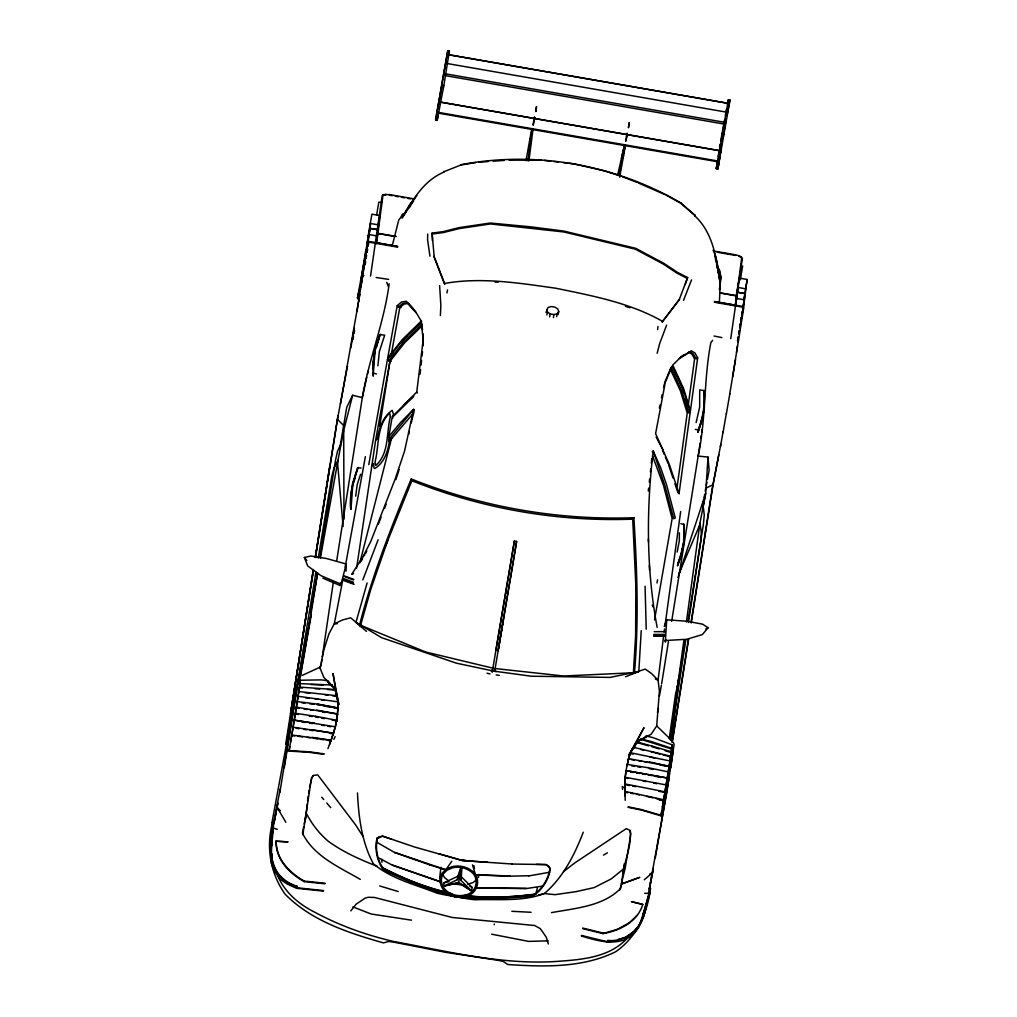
<?xml version="1.0" encoding="UTF-8"?>
<svg xmlns="http://www.w3.org/2000/svg" width="1017" height="1017" viewBox="0 0 1017 1017"><rect width="100%" height="100%" fill="white"/><g stroke="black" fill="none" stroke-linecap="round" stroke-linejoin="round"><path stroke-width="1.5" d="M679.369 532.87L679.343 540.688L677.144 552.091M680.843 523.666L684.072 524.581L684.034 541.489L681.835 552.879L677.347 565.859M704.069 390.515C705.467 404.855 702.391 419.055 697.662 432.352L702.15 419.373L704.349 407.982L704.069 390.515L699.709 389.969L699.658 407.181L696.111 422.589M683.742 525.103L683.755 524.022L683.704 541.235L681.492 552.638L677.894 563.316M635.854 585.131L635.625 635.333L633.4 672.618M427.687 234.024L427.598 239.885L429.949 256.195M624.972 792.065L625.099 783.98L624.883 792.561L627.858 792.624M271.221 846.144L272.531 822.626L273.662 822.867L273.039 832.097M337.975 703.154L337.809 709.116L338.216 701.883L298.095 696.276L297.04 702.683L298.095 696.276M625.035 778.564L625.29 777.293L624.858 785.162L625.29 777.293L666.148 784.908L666.008 785.607M346.022 571.198L346.263 564.054L326.343 558.473L310.871 556.019L304.375 557.494L307.681 565.91L320.825 575.584L341.038 584.19L346.263 564.054M440.386 315.55L440.857 305.456L439.624 285.624M719.35 302.646L720.621 276.777L719.489 289.743L720.951 276.039L719.489 271.692L719.705 272.759L718.701 273.065L720.189 284.048C716.667 259.78 713.769 233.605 694.878 215.909L694.967 215.172L694.891 216.036M461.845 866.802L461.375 876.832L472.13 887.46L471.596 890.917L460.828 880.277L461.438 867.387L457.345 879.692L443.565 886.201L444.111 882.743L457.892 876.234L461.07 866.662M441.098 876.705L440.692 881.955L392.498 865.264L379.265 858.17M621.667 882.324L624.247 863.865M381.896 862.263L382.061 859.416M641.231 630.68L638.816 671.512L625.569 676.763M343.988 519.242L343.708 430.509L352.645 395.27L362.306 397.622L336.602 561.384M271.653 845.941L272.848 826.579L270.967 846.449L271.501 863.586L274.463 871.111L280.285 879.209L286.819 883.824L296.519 888.299L323.317 891.108M323.482 890.549L297.193 887.803L297.295 886.379C283.057 882.12 270.751 869.23 271.806 853.683M671.69 621.285L698.158 456.048L708.023 457.103L705.671 493.487L699.505 525.509L678.987 573.639M636.578 741.825L644.003 727.625L628.837 755.072L636.578 741.825L651.109 734.299L656.715 725.922L659.41 691.191L658.075 680.208L663.516 636.795M665.016 640.545L686.882 639.261L702.353 634.57L708.099 627.743L702.607 624.184L687.301 621.273L666.707 619.798L665.334 642.096L665.69 639.49M302.812 834.804L311.469 778.221L313.122 775.679M651.338 463.256L651.694 458.947M272.848 826.579C268.094 849.017 269.95 880.277 297.295 886.379M273.242 826.618C272.848 840.665 268.768 855.983 274.654 869.357M296.125 708.506L296.367 707.235L295.159 714.506L296.379 707.184L337.504 713.985L336.487 721.371L338.038 707.985L317.482 704.107L297.256 701.616L296.138 708.442L297.256 701.616L297.015 702.887M317.469 704.158L338.025 708.023L337.263 715.218L337.491 714.023L316.529 710.057M439.941 878.129L442.039 873.183L446.171 869.23L451.828 866.751A19.526 15.827 8.6 0 1 470.757 870.043C482.058 876.514 478.613 893.956 465.913 896.079A19.526 15.827 8.6 0 1 446.984 892.786C438.047 887.231 439.586 876.095 441.06 867.247M422.068 356.039L422.538 351.602M423.161 345.704L422.996 333.792M307.337 803.913L305.494 819.524M307.668 800.786L308.176 796.082M420.11 374.154L420.606 369.591M421.102 365.027L421.597 360.463M650.422 471.888L650.74 469.002M700.141 443.107L698.158 456.048C706.218 418.648 703.535 380.066 710.858 342.589L712.625 340.352M510.521 577.923L516.623 541.438L514.373 541.044L492.19 672.351M516.623 541.438L494.656 671.347M375.845 244.156L377.765 233.249L396.287 236.478M322.834 578.152L340.034 585.5L340.326 582.894M648.274 491.058L648.617 488.071M649.291 482.071L649.634 479.083M668.016 773.212L668.258 771.928L667.05 779.213L667.279 778.005L626.052 770.594L625.061 778.475L626.052 770.594L667.279 778.005L664.775 793.006L668.271 771.89L648.363 767.746M735.164 305.253L736.753 295.705L719.782 292.756M657.592 329.584L657.986 326.47M297.561 684.505L279.84 792.523M351.297 494.91L350.979 509.072L350.992 495.33L352.492 483.8L357.717 467.807L361.073 468.023M351.857 490.639L352.403 486.355M373.671 360.31L373.137 368.828M374.218 356.026L374.587 353.179M443.615 172.318L443.755 171.466L443.666 172.204C423.441 180.912 412.673 199.828 402.3 218.019L401.232 217.358L402.49 215.286L398.753 219.99L392.244 245.733M673.279 749.872L670.788 767.733M355.696 496.169L357.183 484.639L360.577 474.278M375.082 350.496L373.163 375.896L373.188 362.141L374.676 350.623L379.9 334.631L384.693 335.165L379.379 351.462L377.892 365.815M527.976 160.762L532.133 128.701M528.904 160.928L533.061 128.854M670.902 740.567L678.873 679.114L685.064 640.049M300.409 680.195L299.71 684.81L300.409 680.233L321.169 679.89L327.957 680.691L331.784 686.106L327.703 681.975M321.436 663.109L321.855 659.957M322.287 656.817L333.411 581.686M671.754 748.41L672.301 744.889L653.003 737.617L646.367 736.054L641.13 739.918L644.867 738.011M335.076 690.823L335.33 689.551L336.589 696.823L335.33 689.551L299.468 687.111L298.591 692.653L299.939 683.615L331.987 685.038L335.127 690.556M676.788 489.368L687.238 413.08L680.373 390.77L670.241 369.082M688.051 406.609L694.598 358.887L691.992 354.259L688.687 352.085M677.792 492.355L679.038 493.665L690.238 412.076L683.462 389.943L672.046 366.311L670.978 367.658L681.733 390.642L688.674 412.953L690.238 412.076M690.403 410.868L697.662 357.882L695.005 353.001L691.28 350.801L680.589 357.348L672.758 365.052L683.716 388.914L690.403 410.868L689.132 409.571M670.712 736.473L671.131 733.346M671.779 728.642L672.212 725.502M672.644 722.375L673.063 719.235M677.36 687.886L683.805 640.85M686.386 622.048L699.912 523.285L701.323 531.942L700.738 541.273L688.445 622.518M651.783 745.969L671.36 751.805L670.483 757.347L672.301 744.94L672.046 746.211M478.422 877.455L478.829 874.48M664.101 632.142L664.533 629.014M664.965 625.875L680.665 511.513M297.841 684.098L298.782 677.309L284.302 767.644M365.179 264.674L365.624 261.56M669.25 738.634L675.377 695.285L678.873 679.114M669.974 739.435L678.504 679.051M360.844 287.086L368.167 242.008L397.609 247.131M736.499 352.441L737.427 345.882M394.85 852.627L376.443 842.051M430.077 865.035L445.827 869.789L451.764 861.285M549.358 872.802L549.472 872.154M356.611 568.122L375.642 440.158L389.956 361.353L404.613 342.805L422.093 325.91M389.689 438.365C388.583 449.565 384.935 462.252 374.866 468.519L374.04 468.112L373.608 463.549L371.536 466.269M299.214 688.382L299.939 683.666L299.684 684.937M700.84 438.505L701.298 435.429M701.755 432.365L702.226 429.288M298.566 692.831L298.807 691.56L297.854 697.509L298.807 691.56L336.843 695.717L338.051 702.734M339.843 448.09L346.733 407.27L352.645 395.27M670.712 739.715L685.839 639.706M669.733 762.254L670.712 756.216L633.578 747.342C630.769 748.69 625.061 771.763 630.362 752.707L669.987 760.983L668.932 767.377L670.699 756.254L670.457 757.538M392.753 418.216L393.414 413.906L392.155 410.347C383.117 416.601 379.01 428.106 377.523 438.632L375.642 440.158M475.676 888.044L526.412 888.553L542.582 886.099M370.557 276.039L382.201 195.633L383.282 194.679L389.384 194.59L414.694 198.989M379.748 426.136L389.956 361.353M457.345 879.692L457.892 876.234M460.828 880.277L461.375 876.832M494.198 924.745L494.313 924.059M721.117 146.384L721.536 143.689M730.74 338.699L742.372 258.293L739.079 255.737L735.685 254.835L713.362 250.945M705.391 531.866L712.307 487.995L718.803 454.79M720.773 444.378L713.082 484.677L691.217 622.938M291.32 716.311L290.582 713.286L313.338 569.584M315.321 557.1L337.987 415.813M285.726 744.05L313.312 569.838M315.295 557.278L329.711 466.256M313.528 570.067L290.582 713.286M315.499 557.57L337.428 419.322L347.471 366.234M297.994 683.755L310.846 615.094L317.558 572.902M320.05 557.278L335.483 460.383L337.53 451.217L341.242 443.374M435.607 119.917L447.734 50.85L449.336 51.13L443.857 85.67L437.221 120.197L435.607 119.917L447.734 50.85M437.221 120.197L438.429 112.569M727.473 104.344L728.363 99.679L729.964 99.958L717.862 169.025L721.002 149.194L717.849 169.025L716.248 168.746L717.455 161.118M718.18 156.542L719.146 150.44M719.629 147.389L720.112 144.338M716.248 168.746L728.363 99.679M688.039 621.298L703.383 524.391L704.285 515.022L703.192 506.339L705.671 493.487L677.97 577.453M672.046 742.486L688.369 639.401M691.052 622.468L705.442 531.624M672.402 741.685L688.738 638.562M628.392 759.864L628.646 758.542L627.044 765.636L628.633 758.593L669.148 766.309L668.029 773.136L669.148 766.309L649.304 761.835M648.541 892.812L649.367 888.222L650.499 888.388L649.532 894.515L643.176 914.029M718.142 161.055L437.933 112.302L437.793 113.052L717.989 161.805L718.612 158.118M719.083 155.181L719.553 152.245M661.66 683.716L668.436 641.574M365.599 251.606L360.704 281.9M365.306 255.343L357.425 297.968L359.23 300.6M365.523 255.369L362.205 275.836M359.878 294.244L340.428 404.118M365.51 256.869L362.421 276.077M535.717 111.45L536.506 106.569L535.908 111.489M628.379 127.57L629.167 122.688L628.57 127.608M722.159 139.774L722.642 136.837M737.745 339.767L738.253 336.678M738.749 333.589L739.257 330.512M739.753 327.423L740.389 323.597L739.779 326.648M737.706 341.547L738.469 336.843M738.939 333.996L739.473 330.576M739.893 328.084L740.618 323.648M735.52 359.598L729.672 394.24M356.954 311.533L362.827 274.692L363.628 275.594L363.031 276.497M368.777 464.655L387.452 359.395L401.957 340.962L421.356 322.694L422.551 329.635M722.223 139.456L722.693 136.583M732.609 376.887L743.821 307.363L714.379 302.24M365.192 255.928L368.167 236.046M365.421 255.953L367.239 245.008M365.408 257.441L367.073 247.462M297.371 684.39L315.944 572.151M318.257 558.117L331.669 477.062L333.996 468.036L337.987 460.32L320.355 558.358M295.133 714.62L295.388 713.349L292.883 728.299L295.388 713.298L315.524 716.311M389.142 283.743C384.184 322.592 368.866 359.052 362.306 397.622L366.756 377.231M703.192 503.466L703.7 500.415M704.209 497.364L704.705 494.313M705.213 491.262L705.722 488.211L713.082 484.677M740.859 320.673L741.355 317.711M741.838 314.749L742.334 311.787M740.846 322.16L743.719 304.935M669.211 777.242L655.304 857.852M367.188 245.262L368.802 235.702M292.858 728.439L293.112 727.168L291.587 736.003L293.112 727.168L333.36 733.232L330.728 741.393L333.36 733.232L313.274 729.926M308.596 793.069L309.079 790.171M508.271 577.529L514.373 541.044M742.842 308.748L744.139 301.007M658.914 799.667L663.491 800.71L665.004 791.823L625.099 783.942L624.845 785.264M368.103 236.313L370.353 223.092M367.15 244.08L370.646 223.524L378.629 224.922L377.574 231.113M367.213 243.813L369.069 232.791M367.01 247.728L368.383 239.643M376.621 215.032L378.82 202.091L381.858 202.612M322.885 754.22L309.499 752.338L289.044 751.093L289.781 746.669M290.531 742.245L291.79 735.024L330.945 740.287L329.622 744.495M377.815 227.503L379.888 215.553M413.614 412.953L389.206 441.48L388.85 436.509L392.219 416.741L416.754 392.015L423.148 340.021L421.356 322.694M512.174 864.018L462.659 860.598L414.733 847.059L382.443 836.088L379.277 836.889L377.345 838.593C375.006 848.928 377.549 861.221 383.956 869.535C413.055 882.553 442.878 896.333 474.888 899.753C498.012 898.964 522.357 901.901 544.4 893.536C562.948 877.671 574.605 854.814 583.25 832.224M723.112 133.901L723.621 130.977M724.079 128.256L724.536 125.523M621.158 885.375L620.637 888.426C602.801 906.579 575.113 908.194 551.481 912.63M736.003 297.078L739.245 278.073L747.241 279.51L744.927 292.871M740.312 279.904L742.664 265.971M743.936 298.693L744.482 295.591M742.957 306.587L743.478 303.613M743.897 300.994L744.406 298.095M743.02 309.041L745.385 293.621L737.401 292.235L736.626 296.722M628.125 807.32L641.333 810.066L660.936 815.799L661.431 812.85M662.423 806.951L663.681 799.731L625.099 791.468L624.921 795.879M366.069 258.445L366.603 255.343M367.124 252.254L367.645 249.165M368.179 246.063L368.968 241.423L397.761 246.483L376.697 242.771L382.9 195.747L385.926 194.298M289.044 751.093L291.777 735.075L291.536 736.346M376.697 840.614L377.18 837.728M501.063 619.747L508.169 577.898M510.42 578.292L498.101 650.753L503.44 619.62M725.261 121.239L725.68 118.76L725.286 121.15M740.834 320.457L741.368 317.368M741.889 314.266L742.423 311.177M660.936 815.799L665.004 791.862L664.749 793.146M368.764 235.804L370.048 228.316L378.032 229.715L376.366 241.029M368.357 239.745L370.061 228.367L378.044 229.753M495.851 650.359L501.19 619.226M736.384 296.811L737.999 287.442L745.982 288.879L744.368 298.21M736.155 301.045L736.6 298.439L744.597 299.875M735.736 303.549L736.613 298.49M370.328 223.193L371.904 214.167L379.888 215.604M350.789 348.068L354.208 328.364M475.359 874.404L472.498 864.895M654.528 619.95L672.148 518.568L663.478 485.427L652.507 455.832M745.664 288.497L747.241 279.51M726.443 413.423L729.85 393.719M300.524 674.474L310.846 615.094M300.129 678.263L311.215 615.158M656.995 582.97L657.541 579.868M549.447 872.281L528.776 875.929M657.478 712.574L658.266 708.163M297.689 684.416L300.485 668.855M301.045 665.741L301.604 662.626M310.554 612.831L317.558 573.931M723.036 432.517L726.405 413.105M525.98 160.788L531.688 129.095M532.056 132.375L532.616 129.261M621.552 161.525L622.112 158.449M622.658 155.372L623.586 155.525L622.366 158.449L621.438 158.283L624.565 144.821L617.573 175.28M619.696 177.098L625.493 144.986L618.501 175.445M720.672 141.274L724.549 119.815M724.485 129.286L725.045 126.222M725.591 123.159L726.163 120.095M659.397 696.187L661.381 685.28M345.183 567.028L365.37 456.658M393.083 352.556L387.668 358.2L397.227 305.621L401.601 301.947L406.342 301.235L415.317 311.202L421.661 321.753M391.189 354.958L399.795 307.592L404.016 304.159L408.338 303.32L413.347 308.837M461.438 867.387L458.553 882.934L443.565 886.201L458.705 882.298L471.596 890.917L458.553 882.934M720.443 446.603L723.112 431.589M280.222 789.103L273.662 822.867M276.065 812.621L277.895 803.01L273.827 823.872L275.823 813.969M335.063 728.108L335.305 726.837L333.131 734.414L335.318 726.799L294.256 720.163L294.116 720.9M546.027 312.448L548.087 307.426L551.341 306.537L555.091 307.198L557.926 309.143L558.727 311.634L558.18 314.558M546.841 314.939L547.388 312.003L546.574 309.511M549.663 316.884L550.21 313.948L547.388 312.003M553.413 317.533L553.973 314.609L557.227 313.719L558.727 311.634M556.668 316.643L557.227 313.719M720.392 150.821L439.967 102.031L720.405 150.821M625.925 771.217L627.273 764.403L648.363 767.784M636.718 743.033L641.333 738.901L652.367 741.902L671.83 748.359L671.118 753.088M663.491 800.71L655.952 798.472M446.946 292.934L447.531 289.858M706.294 485.236L706.866 482.249M707.438 479.274L709.141 470.324L708.023 457.103M343.708 430.509L337.542 462.544L343.123 526.514M297.841 697.56L298.095 696.238M294.002 721.473L294.256 720.163L314.393 723.151M276.141 841.224L287.811 841.873L276.141 841.224C275.48 859.289 289.413 873.4 304.172 881.637L324.919 883.811M342.589 580.961L334.288 623.866L329 633.705L323.838 649.977L320.241 667.521L321.029 664.571M437.946 107.802L442.268 85.39L443.857 85.67M448.433 55.795L449.336 51.13M336.589 697.039L336.843 695.717L337.631 701.59M304.172 881.637L304.274 881.065C289.527 872.828 275.594 858.717 276.255 840.652M337.25 715.307L337.504 713.985M315.524 716.26L336.716 720.252L335.076 728.019L336.716 720.214M445.827 869.789L394.888 852.437M725.375 115.213L726.57 108.997M726.99 115.493L729.977 99.958M630.12 753.991L633.578 747.381L633.324 748.665M582.614 928.635L602.916 933.606L617.548 929.258L629.32 922.762L637.354 915.198M642.782 904.431L631.468 901.659L642.782 904.431C637.519 921.847 619.709 930.784 602.916 933.606M649.469 894.134L649.469 892.074L644.562 910.812M300.155 681.504L300.409 680.233M330.69 741.609L330.945 740.325L312.054 737.325M337.784 709.307L338.025 708.023M333.118 734.503L333.36 733.232M336.462 721.523L336.716 720.252M625.811 771.865L626.052 770.594M624.845 792.777L625.099 791.506L625.201 800.328M701.26 421.674L701.819 418.851M703.878 410.232L701.679 421.521L698.183 431.894M680.945 555.18L682.318 548.125M683.564 543.739L681.365 555.028L677.869 565.414M668.906 767.593L669.148 766.309M667.025 779.314L667.279 778.043M665.906 786.179L666.148 784.908M663.427 801.053L663.669 799.769M303.638 826.986L302.443 833.076C313.643 856.2 339.233 867.145 360.285 879.362M304.236 823.948L306.32 813.32C311.85 823.961 319.211 833.66 328.44 841.377C343.377 852.271 360.514 859.734 377.282 866.357M359.306 300.117L357.742 297.701L362.446 277.374M293.71 701.59L294.485 697.687M533.785 120.337L534.383 117.273M533.963 120.375L534.573 117.311M533.061 124.888L534.535 117.425M533.251 124.913L534.726 117.451M626.447 136.456L627.044 133.405M626.625 136.494L627.235 133.43L625.722 141.007M625.913 141.032L627.387 133.57M512.136 864.056L546.053 864.552L548.722 866.37L549.917 868.62C548.443 879.197 541.68 889.799 532.717 895.405C500.974 897.871 468.278 900.77 437.03 893.168C415.419 884.612 391.469 879.069 373.392 863.776C361.772 842.407 358.594 817.071 357.488 792.942M271.971 822.575L286.298 745.143L295.858 684.199L294.269 690.111M309.562 787.285L311.952 777.573L313.541 775.348L317.774 774.929L355.708 825.029L363.272 836.889M294.739 696.391L295.35 693.391M659.397 408.033L660.008 405.033M661.508 397.685L662.092 394.787M663.58 387.528L664.165 384.629M504.788 598.199L504.979 597.271M507.025 598.593L507.216 597.665M622.696 874.709C624.718 860.039 631.989 845.33 630.032 830.406L626.332 828.613L574.516 863.102L563.443 871.722M272.531 822.626C265.844 847.059 270.369 873.565 285.141 894.21C311.227 920.792 348.437 932.932 383.434 942.886L388.786 941.462L393.592 942.123L445.878 952.357L498.521 960.379L503.237 961.383L507.674 964.497C543.663 966.9 582.576 968.12 615.705 951.721C636.782 937.14 647.486 913.164 650.499 888.388M408.809 434.246L409.406 431.424M649.367 888.222L666.631 793.489L674.106 744.533L673.368 742.486M367.442 374.205L368.129 371.167M411.211 422.932L414.25 410.36L413.665 409.33L400.367 422.703L388.85 436.509M359.865 562.719L391.596 438.124M649.469 892.074L641.536 919.444M649.85 892.176C645.604 906.16 644.486 922.661 633.794 933.631C619.34 947.526 598.136 941.056 581.393 936.009M361.76 277.145L361.988 276.128L363.628 275.594M357.425 297.968L360.997 284.124M657.147 353.255L659.677 343.53L666.631 325.122M389.206 441.48L390.185 437.806L413.665 409.33L404.512 451.256L395.13 479.16L370.887 541.209L362.929 556.769L351.742 574.325L353.522 573.575M691.522 279.917L683.551 300.32M536.264 892.011L537.408 887.879M367.099 582.995L355.988 622.315L366.501 631.404M493.957 668.411L425.703 652.011L359.611 624.896C372.362 574.77 391.392 526.628 411.249 478.969C481.778 507.063 558.002 520.45 633.883 517.704C637.049 569.317 638.943 621.12 634.481 672.72L645.198 669.059L651.719 673.674L658.075 680.208L655.317 678.962M360.209 626.663L370.811 589.263L387.744 540.434M475.854 886.977L476.642 884.294M619.747 889.939L621.476 884.065L639.82 877.34L621.222 884.027L625.086 868.747L630.858 833.775L630.146 830.838M685.115 284.684L687.645 277.577L677.5 272.378L663.758 263.263L635.752 248.339L563.736 231.062L530.315 226.791L490.219 223.028L459.074 227.643L443.234 231.622L432.085 233.109L434.234 257.326L444.785 284.366L434.043 256.398M687.645 277.577L679.102 299.926L662.042 322.16L679.61 299.125M376.519 347.255L379.9 334.631M352.886 484.88L355.302 477.469M395.88 479.566L399.173 469.485M581.432 935.424L607.162 941.729L607.607 940.369C626.701 942.492 642.401 927.746 645.401 909.554M698.107 431.017L700.815 423.008M664.279 626.561L666.707 619.798M357.793 468.392L358.213 467.388L352.899 483.685L350.979 509.072M327.944 748.614L330.945 740.325M362.84 579.881L378.121 539.76M737.833 341.712L738.469 340.047L737.389 340.619M378.324 524.327L381.095 517.157M384.451 508.525L386.168 504.178M385.494 546.193L411.847 480.736L411.249 478.969M664.457 383.18L667.266 376.29M641.981 918.084L638.523 926.818L634.201 931.903M379.977 335.203L380.396 334.212L374.256 352.886L372.807 369.018M333.919 739.308L335.114 736.588M667.826 374.904L670.343 369.107M672.046 366.311L665.347 382.163L655.609 433.573L669.542 464.985L679.038 493.665M357.717 467.807C353.458 480.85 349.238 494.427 350.636 508.475M365.408 553.744L366.794 551.036M361.162 561.206L362.586 558.765M635.854 744.584L633.388 748.461L636.922 741.978L651.77 746.008M340.034 585.5L341.038 584.19M387.668 358.2L402.02 339.907L421.051 321.258M400.698 342.882L406.825 335.941M350.827 910.876L356.103 904.202L365.078 898.151L368.078 897.274L374.459 897.452L452.133 917.461L534.726 925.534L540.23 928.623L542.188 931.241L546.32 937.293L548.341 943.979M387.452 359.395L388.659 360.755L403.38 342.208L421.915 324.334M416.856 195.645L410.08 204.112L402.529 216.519L401.473 215.858L402.732 213.786M409.838 205.612L413.716 200.781M636.032 589.771L632.714 519.153L633.883 517.704M638.968 925.457L633.782 931.572L625.735 937.254L618.12 939.416M412.584 202.421L403.889 214.867L406.533 210.633M393.871 415.94L412.902 397.151M408.643 208.065L410.576 206.133M491.135 670.889L492.597 669.415M623.98 868.582L611.242 878.904L594.144 887.599L576.258 891.604L554.951 894.68L544.4 893.536L538.413 895.024M362.929 556.769L364.722 555.091M412.254 330.436L414.351 328.504M627.705 937.674C609.45 958.192 580.021 959.794 554.392 961.573C500.122 964.713 446.717 951.162 393.719 941.5C366.552 935.233 340.047 925.775 315.461 912.592C298.426 904.189 283.107 891.184 276.649 872.853M403.431 405.173L413.868 396.045M644.308 879.769L652.507 872.688L653.346 868.327L649.367 889.214L652.507 872.688L649.736 874.061M652.266 451.764L653.194 451.001L660.783 468.011L666.593 484.829L675.263 517.971L673.674 518.772L664.927 485.605L653.194 451.001C646.303 509.479 646.278 569.495 657.16 627.451M397.227 305.621L398.461 306.981L402.707 303.549L407.003 302.71L416.017 312.639M377.345 838.593L382.506 836.203L391.583 839.139M476.083 880.137L473.108 882.502L467.617 884.396M379.277 836.889L376.964 838.58C374.459 849.068 377.078 861.59 383.676 870.005C406.838 881.205 430.992 890.536 455.896 897.058C481.486 899.333 507.292 898.697 532.819 895.952C541.997 890.32 548.926 879.514 550.286 868.734L548.722 866.37M625.29 938.602L632.193 933.733M680.64 356.954L684.67 354.526M679.432 358.467L690.162 351.971L693.429 354.132L696.06 358.759L697.662 357.882M603.45 855.106L607.403 852.831M705.798 629.04L708.099 627.743M302.214 675.402L319.77 667.305L323.775 677.347L335.635 689.462L338.852 704.628L332.991 673.521L335.635 689.462M443.692 171.809L460.854 165.021L475.842 162.555M631.265 673.75L638.816 671.512L609.971 677.411L531.383 676.216L493.677 671.093L456.379 663.173L381.566 637.672L355.988 622.315L350.623 617.802L342.678 619.9L334.288 623.866L337.39 623.65M444.111 882.743L448.611 881.764M460.917 164.678C535.908 150.554 615.069 164.487 680.932 202.955M432.403 240.724L432.276 234.024L443.425 232.55L459.264 228.571L490.397 223.943L563.571 231.927L635.244 249.14L663.262 264.051L677.004 273.179L687.149 278.366M444.594 283.438C481.575 276.916 519.166 283.082 555.93 288.256C592.352 295.807 629.854 302.748 662.55 321.359M698.654 429.746L695.31 429.441M535.743 894.21C511.996 897.261 487.906 898.647 464.083 895.519M535.768 894.108C512.53 897.007 488.974 898.507 465.684 895.456M607.162 941.729L617.675 940.763M478.931 162.199L488.427 161.525M493.181 161.195L504.267 160.419M632.905 672.771L563.571 676L495.508 668.589M548.15 940.852L528.586 941.399L491.681 934.191M509.008 160.089L541.235 160.178M632.714 519.153C557.405 521.95 481.804 508.678 411.847 480.736M528.815 875.739L510.153 876.184L475.257 874.925M526.45 888.388L475.702 887.866M654.236 631.684L665.004 631.621M653.791 634.455L664.559 634.392M653.778 635.65L664.546 635.587M653.867 636.21L664.635 636.133M383.282 194.679L385.697 194.717M310.91 684.555L323.279 684.988M510.191 875.993L475.295 874.734M495.152 282.103L498.216 282.179M536.493 864.348L545.964 864.641L548.583 866.382L549.917 868.62M644.714 893.295L649.024 893.434M511.818 911.296L531.103 912.287M299.316 687.848L302.469 688.013M315.079 688.7L319.808 688.954M461.998 897.375L455.896 897.058L447.086 894.413M289.133 750.597L309.6 751.843L324.461 753.928M487.435 862.174L462.659 860.598L438.721 853.695M327.512 689.501L335.216 690.06M304.947 692.691L309.651 693.111M304.274 881.065L325.02 883.239M293.76 706.205L292.006 706.014L292.553 709.091M305.736 697.865L308.863 698.209M315.092 698.895L318.219 699.238M544.324 160.406L550.617 161.131M553.757 161.487L558.473 162.034M563.189 162.58L574.185 163.851L605.039 171.059L621.069 176.221M496.182 674.97L499.271 675.339M291.688 735.507L294.803 735.888M297.905 736.27L302.583 736.829M307.248 737.401L310.363 737.783M301.795 702.785L304.909 703.179M309.575 703.777L314.24 704.374M324.919 694.725L327.855 695.119M332.267 695.717L335.203 696.124M296.227 707.934L299.329 708.366M303.981 709.014L307.083 709.446M310.185 709.879L313.287 710.311M296.074 728.248L299.176 728.693M303.829 729.354L306.931 729.786M310.032 730.231L313.134 730.676M295.248 714.01L298.35 714.468M309.193 716.044L312.283 716.502M301.858 722.032L304.96 722.477M309.613 723.151L312.702 723.596M376.163 277.501L388.685 279.395M411.453 920.169L371.205 914.016L352.874 906.884M314.825 738.418L317.736 738.863M320.647 739.321L323.546 739.766M327.919 740.44L330.817 740.884M631.646 765.852L634.659 766.322M637.672 766.805L640.685 767.288M631.455 759.648L634.417 760.131M638.841 760.843L641.791 761.313M644.74 761.784L647.689 762.267M330.131 733.41L333.22 733.918M630.489 771.954L633.527 772.45M636.566 772.945L639.617 773.441M642.655 773.937L645.693 774.433M630.197 753.559L633.248 754.093M625.15 777.98L628.137 778.488M643.087 781.043L646.087 781.552M446.387 63.385L726.824 112.213M444.607 73.682L725.07 122.383M444.315 75.449L724.765 124.163M722.896 134.219L724.498 134.498M530.785 139.38L529.87 139.227L530.353 142.444L531.281 142.596M389.269 195.162L392.333 195.696M395.397 196.23L398.448 196.764M401.512 197.298L404.563 197.819M407.626 198.353L410.677 198.887M717.239 252.229L735.583 255.42M745.397 293.671L737.401 292.235M377.739 233.503L394.71 236.452M719.756 292.998L736.728 295.96M369.26 234.584L377.243 235.969M743.211 306.537L714.404 301.566L735.469 305.189L741.673 258.165L739.079 255.737M550.21 313.948L553.973 314.609M505.881 591.754L508.119 592.148M505.754 592.809L508.004 593.191M321.27 699.772L324.321 700.319M321.728 725.146L324.715 725.68M327.703 726.202L330.69 726.735M315.384 716.96L318.41 717.519M321.448 718.078L324.474 718.638M332.038 720.036L335.076 720.595M317.342 704.768L320.279 705.315M323.215 705.874L330.563 707.247M333.5 707.794L337.898 708.62M624.959 784.666L629.574 785.531M632.65 786.103L635.727 786.675M322.376 711.887L325.376 712.447M630.756 793.184L633.642 793.743M636.528 794.302L639.413 794.862M714.099 336.042L721.867 337.568M648.744 774.992L651.808 775.615M654.872 776.238L661.012 777.471M653.74 783.115L656.817 783.738M658.736 791.239L664.864 792.51M628.214 806.824L641.422 809.57L661.025 815.303M649.749 768.801L652.812 769.437M640.735 749.504L643.621 750.114M659.868 764.86L665.97 766.208M376.493 373.976L373.226 373.137M646.799 796.387L652.901 797.773M487.016 673.203L490.054 673.902M650.041 756.966L654.617 758.059M582.716 928.076L603.03 933.047M398.461 306.981L401.016 307.617M388.659 360.755L391.202 361.378M650.867 751.652L659.969 754.055M662.995 754.856L670.572 756.851M448.7 892.824C425.233 887.472 402.923 878.167 381.528 867.272C403.724 878.942 427.178 888.273 451.726 893.651M641.218 739.423L671.703 749.008M636.807 742.537L648.668 745.855M651.63 746.681L659.169 748.932M665.182 750.737L669.707 752.097M379.684 885.947L398.244 891.54M273.153 828.041L277.26 829.363M625.442 306.333L629.828 307.77M739.143 256.208L741.507 256.996M430.077 865.009L394.863 852.602M440.73 881.79L392.524 865.098M343.771 575.736L353.814 579.423M344.903 576.741L353.509 579.906M343.339 578.495L353.382 582.194M342.92 579.626L352.963 583.326M342.615 580.11L354.094 584.33M622.518 176.78L636.947 182.348M638.345 182.958L664.762 194.539M287.506 883.315L297.193 887.803M666.16 195.15L680.856 203.298L694.891 215.515M469.523 885.871L472.13 887.46M624.845 788.137L622.315 786.548L622.557 789.523M359.611 624.896L355.988 622.315L362.408 626.981M448.955 881.154L444.531 877.531L442.637 874.328M680.945 203.069L694.992 215.299M656.715 725.922L670.762 739.524M337.428 419.322L343.314 425.157M280.361 810.714L277.056 807.371L285.828 822.257M321.715 797.201L323.724 799.515M326.737 803.01L330.741 807.663M304.375 557.494L306.905 560.494M275.137 870.603L278.467 875.23M416.754 392.015L417.351 393.007M718.93 268.793L719.947 271.259L718.943 271.564L715.917 257.314L713.235 249.966M656.13 436.979L663.313 450.391M652.215 605.102L653.372 607.302M674.767 370.951L676.165 373.773M494.987 669.834L495.902 671.716M677.564 376.595L682.458 387.769M662.512 450.404L664.228 454.383M665.36 457.04L668.22 463.676M386.689 282.37L388.392 286.489M714.608 255.877L715.688 258.827M668.69 465.112L673 478.015M674.919 483.749L677.309 490.919M682.903 389.219L684.238 393.579M686.017 399.401L688.242 406.66M715.421 258.915L716.337 262.894M432.085 233.109L432.276 234.024M716.604 264.28L717.443 268.437M717.265 266.962L719.388 277.768L718.358 272.365M473.884 865.607L474.38 868.505M271.501 854.026L272.06 858.729M319.77 667.305L319.885 668.423M648.312 538.959L648.452 542.074M704.387 391.075L704.425 391.952M684.072 524.581L684.11 525.458M649.342 565.35L649.507 569.978M645.083 586.212L646.215 629.18M373.15 373.061L373.163 375.896M462.074 859.632A19.259 13.03 9 0 1 465.926 860.484M463.841 884.828A19.259 13.03 9 0 1 454.764 883.684M352.975 339.614A64.122 1.055 -80.1 0 1 353.509 336.614M354.03 333.665A64.122 1.055 -80.1 0 1 354.552 330.703M728.464 103.391L448.039 54.626L728.477 103.391M390.388 416.589C386.244 432.454 389.409 453.582 375.769 465.481L375.019 462.023C379.201 446.12 376.43 425.335 389.651 413.144L390.388 416.589M331.987 685.038L331.733 686.348L331.987 685.077M641.346 738.851L641.091 740.173L641.333 738.901M646.367 736.054L646.113 737.363L646.367 736.092M671.843 748.321L671.589 749.643L671.83 748.359M443.323 873.806C439.153 879.934 442.103 888.019 447.887 891.922A18.039 14.632 8.6 0 0 465.379 894.96C477.113 893.002 480.291 876.883 469.854 870.908A18.039 14.632 8.6 0 0 452.362 867.87L447.137 870.158L443.323 873.806"/></g></svg>
